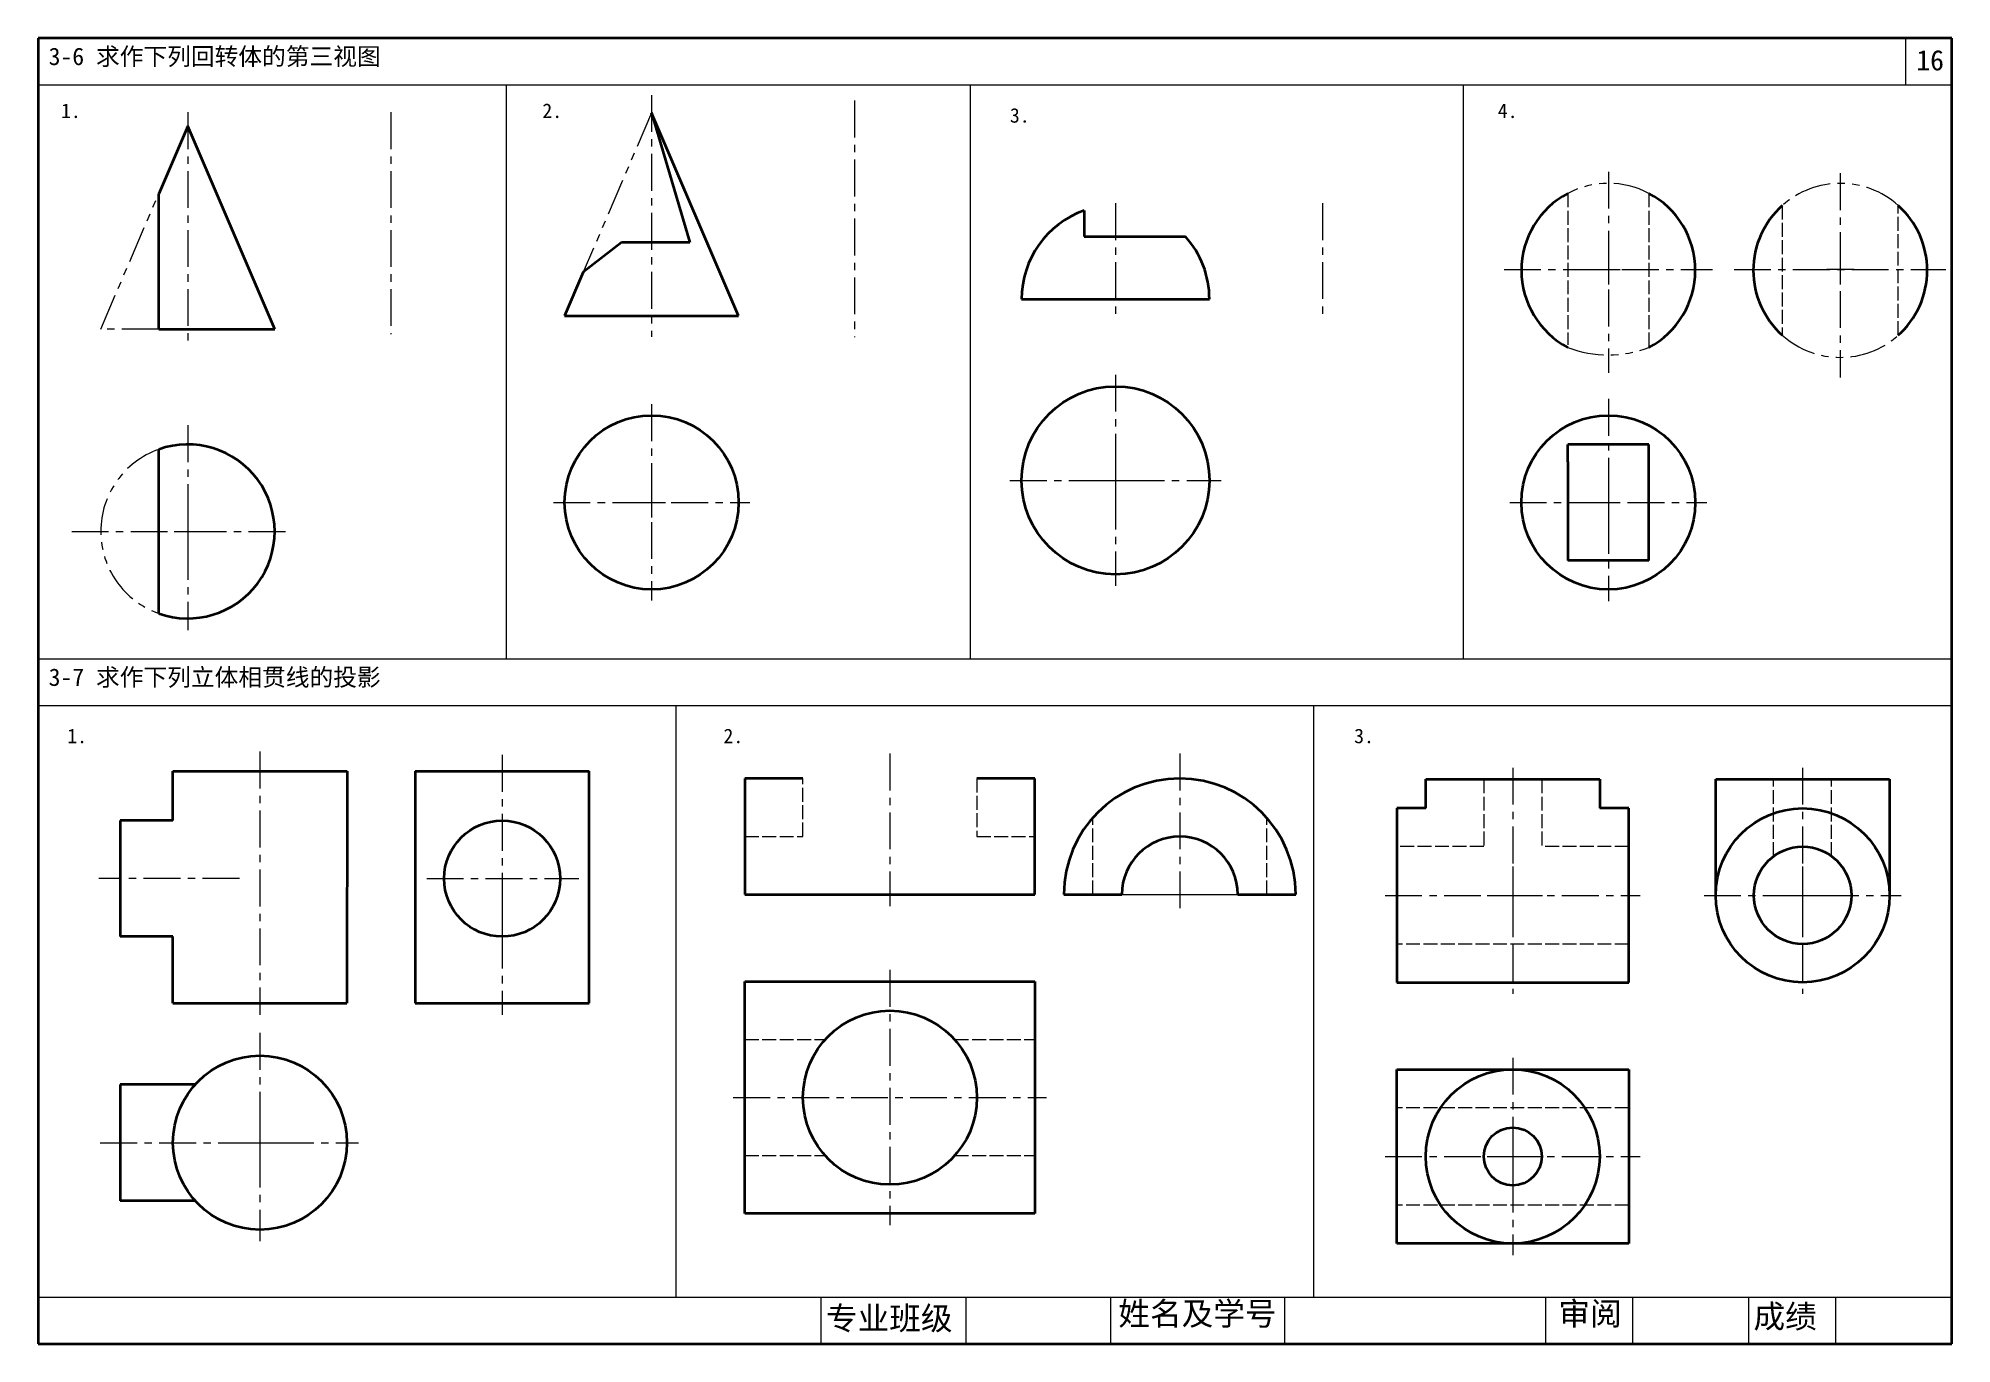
# Model space of a CAD drawing. Header units: millimetres. Extents: x 10 to 340, y 10 to 235.
import ezdxf

# ---------------------------------------------------------------- set-up
doc = ezdxf.new("R2010")
doc.units = ezdxf.units.MM
doc.header["$LTSCALE"] = 0.2
for name, pattern in [('ACAD_ISO02W100', [15, 12, -3]), ('CENTER', [50.8, 31.75, -6.35, 6.35, -6.35]), ('PHANTOM', [63.5, 31.75, -6.35, 6.35, -6.35, 6.35, -6.35])]:
    doc.linetypes.add(name, pattern=pattern)
doc.layers.get('0').update_dxf_attribs({"lineweight": 15})
for name, color, linetype, lineweight in [('cushi', 7, 'Continuous', 40), ('dihua', 7, 'CENTER', 15), ('wenzi', 7, 'Continuous', 13), ('xuxian', 7, 'ACAD_ISO02W100', 15), ('细线', 7, 'Continuous', 13)]:
    doc.layers.add(name, color=color, linetype=linetype, lineweight=lineweight)
doc.styles.get("Standard").update_dxf_attribs({"font": 'SimSun.ttf', "height": 4})

msp = doc.modelspace()

# ---------------------------------------------------------------- linework, layer by layer
for p, q in [((332, 235), (332, 227)), ((10, 227), (340, 227)), ((90.78, 128), (90.78, 227)), ((170.78, 128), (170.78, 227)), ((255.78, 128), (255.78, 227)), ((310.78, 201.18), (310.78, 201.18)), ((278.73, 195.14), (282.82, 195.14)), ((280.78, 197.42), (280.78, 192.58)), ((318.45, 195.19), (323.2, 195.19)), ((320.78, 197.42), (320.78, 192.58)), ((193.21, 158.8), (198.35, 158.8)), ((195.78, 161.41), (195.78, 156.18)), ((115.78, 157.23), (115.78, 152.38)), ((280.78, 157.42), (280.78, 152.58)), ((35.78, 152.23), (35.78, 147.38)), ((113.45, 155), (118.2, 155)), ((278.73, 155), (282.82, 155)), ((33.45, 150), (38.2, 150)), ((10, 120), (340, 120)), ((120, 18), (120, 120)), ((230, 18), (230, 120)), ((264.29, 92.24), (264.29, 81.08)), ((314.29, 92.24), (314.29, 81.08)), ((90, 88.63), (90, 77.47)), ((196.87, 87.42), (216.87, 87.42)), ((259.87, 87.28), (269.4, 87.28)), ((309.87, 87.28), (319.4, 87.28)), ((48.22, 49.62), (48.22, 38.45)), ((264.29, 47.24), (264.29, 36.08)), ((43.81, 44.65), (53.33, 44.65)), ((259.87, 42.28), (269.4, 42.28)), ((10, 18), (340, 18))]:
    msp.add_line(p, q)
at = {"layer": 'cushi'}
for p, q in [((340, 235), (10, 235)), ((10, 235), (10, 10)), ((340, 10), (340, 235)), ((115.78, 222.18), (122.36, 199.81)), ((130.78, 187.18), (115.78, 222.18)), ((35.78, 219.87), (30.78, 208.21)), ((50.78, 184.87), (35.78, 219.87)), ((30.78, 184.87), (30.78, 208.21)), ((190.38, 205.32), (190.38, 200.84)), ((110.57, 199.81), (104, 194.71)), ((122.36, 199.81), (110.57, 199.81)), ((190.38, 200.84), (207.85, 200.84)), ((104, 194.71), (100.78, 187.18)), ((179.58, 190.04), (211.98, 190.04)), ((30.78, 184.87), (50.78, 184.87)), ((100.78, 187.18), (130.78, 187.18)), ((30.78, 135.86), (30.78, 164.14)), ((287.78, 165), (273.78, 165)), ((273.78, 162), (273.78, 165)), ((273.78, 162), (273.78, 145)), ((287.78, 162), (287.78, 165)), ((287.78, 145), (287.78, 162)), ((287.78, 145), (273.78, 145)), ((33.22, 108.67), (63.25, 108.67)), ((33.22, 100.17), (33.22, 108.67)), ((63.25, 108.67), (63.22, 68.67)), ((75, 108.67), (75, 68.67)), ((75, 108.67), (105, 108.67)), ((105, 68.67), (105, 108.67)), ((131.87, 107.42), (131.87, 87.42)), ((141.87, 107.42), (131.87, 107.42)), ((181.87, 107.42), (171.87, 107.42)), ((181.87, 87.42), (181.87, 107.42)), ((249.29, 102.28), (249.29, 107.28)), ((249.29, 107.28), (279.29, 107.28)), ((279.29, 107.28), (279.29, 102.28)), ((299.29, 87.28), (299.29, 107.28)), ((299.29, 107.28), (329.29, 107.28)), ((329.29, 107.28), (329.29, 87.28)), ((33.22, 100.17), (24.14, 100.17)), ((24.14, 100.17), (24.14, 80.17)), ((244.29, 102.28), (244.29, 72.28)), ((249.29, 102.28), (244.29, 102.28)), ((284.29, 102.28), (279.29, 102.28)), ((284.29, 72.28), (284.29, 102.28)), ((131.87, 87.42), (181.87, 87.42)), ((186.87, 87.42), (196.87, 87.42)), ((216.87, 87.42), (226.87, 87.42)), ((33.22, 80.17), (24.14, 80.17)), ((33.22, 68.67), (33.22, 80.17)), ((131.87, 72.42), (181.87, 72.42)), ((131.87, 32.42), (131.87, 72.42)), ((181.87, 72.42), (181.87, 32.42)), ((244.29, 72.28), (284.29, 72.28)), ((33.22, 68.67), (63.22, 68.67)), ((75, 68.67), (105, 68.67)), ((244.29, 57.28), (284.29, 57.28)), ((244.29, 27.28), (244.29, 57.28)), ((284.29, 57.28), (284.29, 27.28)), ((37.04, 54.65), (24.14, 54.65)), ((24.14, 54.65), (24.14, 34.65)), ((37.04, 34.65), (24.14, 34.65)), ((181.87, 32.42), (131.87, 32.42)), ((284.29, 27.28), (244.29, 27.28)), ((10, 10), (340, 10))]:
    msp.add_line(p, q, dxfattribs=at)
for centre, radius in [((195.78, 158.8), 16.2), ((115.78, 155), 15), ((280.78, 155), 15), ((90, 90.17), 10), ((314.29, 87.28), 15), ((314.29, 87.28), 8.4), ((156.87, 52.42), 15), ((48.22, 44.65), 15), ((264.29, 42.28), 15), ((264.29, 42.28), 5)]:
    msp.add_circle(centre, radius, dxfattribs=at)
for centre, radius, start, end in [((280.78, 195), 15, 117.8181, 242.1819), ((280.78, 195), 15, 297.8181, 62.1819), ((195.78, 190.04), 16.2, 109.4712, 180), ((320.78, 195), 15, 131.8103, 228.1897), ((320.78, 195), 15, 311.8103, 48.1897), ((320.78, 195), 15, 0, 48.1897), ((195.78, 190.04), 16.2, 0, 41.8103), ((35.78, 150), 15, 250.5288, 109.4712), ((206.87, 87.42), 20, 0, 180), ((206.87, 87.42), 10, 0, 180)]:
    msp.add_arc(centre, radius, start, end, dxfattribs=at)
at = {"layer": 'dihua'}
for p, q in [((115.78, 225.22), (115.78, 183.57)), ((35.78, 222.26), (35.78, 181.78)), ((70.78, 222.26), (70.78, 184.02)), ((150.78, 224.26), (150.78, 183.46)), ((280.78, 212), (280.78, 177.32)), ((320.78, 211.74), (320.78, 176.53)), ((195.78, 206.58), (195.78, 186.95)), ((231.5, 206.58), (231.5, 187.52)), ((262.8, 195.14), (298.75, 195.14)), ((302.45, 195.14), (338.99, 195.14)), ((195.78, 177), (195.78, 140.6)), ((115.78, 171.93), (115.78, 138.07)), ((280.78, 172.83), (280.78, 138)), ((35.78, 168.32), (35.78, 133)), ((177.58, 158.8), (213.98, 158.8)), ((98.85, 155), (132.71, 155)), ((263.78, 155), (297.78, 155)), ((15.78, 150), (52.78, 150)), ((48.22, 112.05), (48.22, 66.67)), ((90, 111.48), (90, 66.67)), ((156.87, 111.72), (156.87, 85.42)), ((206.87, 111.72), (206.87, 85.06)), ((264.29, 109.28), (264.29, 70.28)), ((314.29, 109.28), (314.29, 70.28)), ((44.68, 90.17), (20.42, 90.17)), ((76.99, 90.17), (103.25, 90.17)), ((196.87, 87.42), (216.87, 87.42)), ((242.29, 87.28), (286.29, 87.28)), ((297.29, 87.28), (331.29, 87.28)), ((156.87, 74.42), (156.87, 30.42)), ((48.22, 63.58), (48.22, 27.65)), ((264.29, 59.28), (264.29, 25.28)), ((129.87, 52.42), (183.87, 52.42)), ((20.7, 44.65), (65.22, 44.65)), ((242.29, 42.28), (286.29, 42.28))]:
    msp.add_line(p, q, dxfattribs=at)
at = {"layer": 'dihua', "linetype": 'PHANTOM'}
for p, q in [((115.78, 222.18), (104, 194.71)), ((20.78, 184.87), (30.78, 208.21)), ((30.78, 184.87), (20.78, 184.87))]:
    msp.add_line(p, q, dxfattribs=at)
for centre, radius, start, end in [((280.78, 195), 15, 62.1819, 117.8181), ((320.78, 195), 15, 48.1897, 131.8103), ((280.78, 199.59), 19.18, 248.5929, 291.4071), ((320.78, 195), 15, 228.1897, 311.8103), ((35.78, 150), 15, 109.4712, 250.5288)]:
    msp.add_arc(centre, radius, start, end, dxfattribs=at)
at = {"layer": 'xuxian'}
for p, q in [((273.78, 208.27), (273.78, 182.18)), ((287.78, 208.27), (287.78, 181.73)), ((310.78, 206.18), (310.78, 183.82)), ((330.78, 183.82), (330.78, 206.18)), ((141.87, 97.42), (141.87, 107.42)), ((171.87, 107.42), (171.87, 97.42)), ((259.29, 107.28), (259.29, 95.68)), ((269.29, 107.28), (269.29, 95.68)), ((309.29, 94.03), (309.29, 107.28)), ((319.29, 94.03), (319.29, 107.28)), ((191.87, 87.42), (191.87, 100.65)), ((221.87, 87.42), (221.87, 100.65)), ((131.87, 97.42), (141.87, 97.42)), ((171.87, 97.42), (181.87, 97.42)), ((259.29, 95.68), (244.29, 95.68)), ((284.29, 95.68), (269.29, 95.68)), ((284.29, 78.88), (244.29, 78.88)), ((131.87, 62.42), (145.69, 62.42)), ((168.05, 62.42), (181.87, 62.42)), ((284.29, 50.68), (244.29, 50.68)), ((131.87, 42.42), (145.69, 42.42)), ((168.05, 42.42), (181.87, 42.42)), ((284.29, 33.88), (244.29, 33.88))]:
    msp.add_line(p, q, dxfattribs=at)
at = {"layer": '细线'}
for p, q in [((340, 128), (10, 128)), ((145, 10), (145, 18)), ((170, 10), (170, 18)), ((195, 10), (195, 18)), ((225, 10), (225, 18)), ((270, 10), (270, 18)), ((285, 10), (285, 18)), ((305, 10), (305, 18)), ((320, 10), (320, 18))]:
    msp.add_line(p, q, dxfattribs=at)

# ---------------------------------------------------------------- texts
at = {"attachment_point": 1}
for s, insert, char_height, width in [('{\\fSimHei|b0|i0|c134|p2;3-6 求作下列回转体的第三视图}', (11.79, 233.38), 3, 86.3571), ('1.', (13.93, 223.76), 2.5, 17.6101), ('2.', (96.94, 223.76), 2.5, 17.6101), ('3.', (177.57, 222.96), 2.5, 17.6101), ('4.', (261.72, 223.76), 2.5, 17.6101), ('{\\fSimHei|b0|i0|c134|p2;3-7 求作下列立体相贯线的投影}', (11.79, 126.38), 3, 86.3571), ('{\\f宋体|b0|i0|c134|p2;1.}', (15, 116), 2.5, 22.3168), ('{\\f宋体|b0|i0|c134|p2;2.}', (128.17, 116), 2.5, 22.3168), ('{\\f宋体|b0|i0|c134|p2;3.}', (236.94, 116), 2.5, 22.3168)]:
    msp.add_mtext(s, dxfattribs=dict(at, insert=insert, char_height=char_height, width=width))
at = {"layer": 'wenzi', "insert": (333.9, 232.97), "char_height": 3.5, "width": 6.9503, "attachment_point": 1}
msp.add_mtext('16', dxfattribs=at)
at = {"layer": '细线', "char_height": 4, "attachment_point": 1}
for s, insert, width in [('{\\f仿宋_GB2312|b0|i0|c134|p49;专业班级}', (145.85, 16.38), 23.3701), ('{\\f仿宋_GB2312|b0|i0|c134|p49;姓名及学号}', (196.28, 17.18), 29.8443), ('{\\f仿宋_GB2312|b0|i0|c134|p49;审阅}', (272.18, 17.18), 13.7378), ('{\\f仿宋_GB2312|b0|i0|c134|p49;成绩}', (305.81, 16.71), 13.2641)]:
    msp.add_mtext(s, dxfattribs=dict(at, insert=insert, width=width))

doc.saveas('drawing.dxf')
